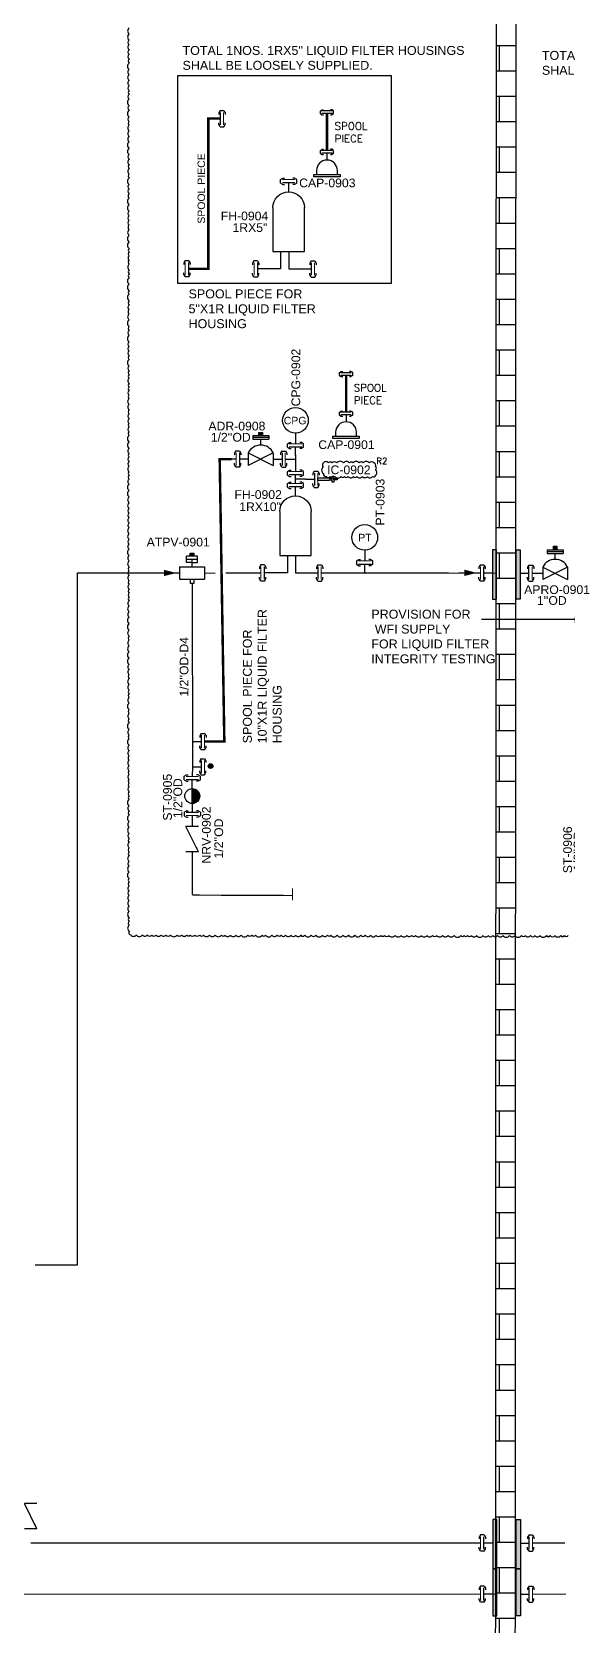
# Model space of a CAD drawing. Header units: millimetres. Extents: x -6754 to 5895, y -4820 to 1016.
# Drawn here: x -2798 to -2584, y -2009 to -1371 of the extents above; entities that cross this region are included whole.
import ezdxf
from ezdxf.enums import TextEntityAlignment as Align

# ---------------------------------------------------------------- set-up
doc = ezdxf.new("R2010")
doc.units = ezdxf.units.MM
doc.linetypes.add('ACAD_ISO04W100', pattern=[30.5, 24, -3, 0.5, -3])
doc.linetypes.add('HIDDEN', pattern=[0.375, 0.25, -0.125])
doc.layers.get('0').update_dxf_attribs({"linetype": 'CONTINUOUS'})
for name, color, linetype in [('E---INDID-TEXT-25-35', 2, 'CONTINUOUS'), ('P---PEQID------', 7, 'CONTINUOUS'), ('P---PFLGD------', 7, 'CONTINUOUS'), ('P---PFLTD-TEXT-25-35', 2, 'CONTINUOUS'), ('P---PLINB-CA003', 7, 'CONTINUOUS'), ('P---PLINB-CON003', 7, 'CONTINUOUS'), ('P---PLINB-DRH003', 7, 'CONTINUOUS'), ('P---PLINB-DRH065', 7, 'CONTINUOUS'), ('P---PLINB-DRH067', 7, 'CONTINUOUS'), ('P---PLINB-DROD024', 7, 'CONTINUOUS'), ('P---PLINB-DROD026', 7, 'CONTINUOUS'), ('P---PLINB-P236', 7, 'CONTINUOUS'), ('P---PLINB-PRO012', 7, 'CONTINUOUS'), ('P---PLINB-VC008', 7, 'CONTINUOUS'), ('P---PLIND-TEXT-25-35', 2, 'CONTINUOUS'), ('P---PVLSD-TEXT-18-25', 3, 'CONTINUOUS'), ('P---STRND------', 7, 'CONTINUOUS'), ('P---STRND-TEXT-25-35', 2, 'CONTINUOUS'), ('P---TANKB-V09', 7, 'CONTINUOUS'), ('SHEET', 7, 'CONTINUOUS'), ('VALVE', 6, 'CONTINUOUS')]:
    doc.layers.add(name, color=color, linetype=linetype)
doc.styles.add('ROMANS', font='romans.shx')
doc.styles.add('ROMANT', font='romant.shx')
doc.styles.get("Standard").update_dxf_attribs({"font": 'arial.ttf'})
doc.dimstyles.new('ISO-25', dxfattribs={"dimtxt": 2.5, "dimasz": 2.5, "dimexe": 1.25, "dimexo": 0.625, "dimtad": 1, "dimdec": 4, "dimdsep": 46, "dimlunit": 6, "dimtxsty": 'STANDARD', "dimcen": 2.5, "dimadec": 0, "dimazin": 0, "dimtfac": 1, "dimtdec": 4, "dimtmove": 0, "dimatfit": 3, "dimfxl": 1, "dimtolj": 1, "dimtzin": 0, "dimarcsym": 0})
doc.dimstyles.get("Standard").update_dxf_attribs({"dimtxt": 2.5, "dimasz": 2.5, "dimexe": 1.25, "dimexo": 0.625, "dimtad": 1, "dimdec": 4, "dimdsep": 46, "dimlunit": 6, "dimtxsty": 'STANDARD', "dimcen": 2.5, "dimadec": 0, "dimazin": 0, "dimtfac": 1, "dimtdec": 4, "dimtmove": 0, "dimatfit": 3, "dimfxl": 1, "dimtolj": 1, "dimtzin": 0, "dimarcsym": 0})

# ---------------------------------------------------------------- blocks, each defined once
blk = doc.blocks.new('rgyjryjyfrjfhjgfgj')
at = {"color": 0, "linetype": 'ByBlock'}
for p, q in [((716.48, 396.87), (717.39, 397.41)), ((717.39, 397.41), (718.05, 397.41)), ((722.07, 397.41), (721.4, 397.41)), ((722.97, 396.87), (722.07, 397.41)), ((722.97, 395.42), (722.97, 396.87)), ((716.48, 395.42), (717.39, 394.88)), ((717.39, 394.88), (718.05, 394.88)), ((722.07, 394.88), (721.4, 394.88)), ((722.97, 395.42), (722.07, 394.88))]:
    blk.add_line(p, q, dxfattribs=at)
at = {"color": 6, "linetype": 'ByBlock'}
blk.add_line((719.73, 391.95), (719.73, 395.48), dxfattribs=at)
at = {"color": 1, "linetype": 'ByBlock', "lineweight": 15}
blk.add_lwpolyline([(717.23, 396.8), (722.23, 396.8)], dxfattribs=at)
at = {"color": 6, "linetype": 'ByBlock'}
blk.add_lwpolyline([(717.23, 395.48), (722.23, 395.48)], dxfattribs=at)
blk = doc.blocks.new('phi_158624437617')
at = {"color": 0, "linetype": 'ByBlock'}
blk.add_line((-3.24, 3.47), (-3.24, 4.92), dxfattribs=at)
blk.add_blockref('rgyjryjyfrjfhjgfgj', (-719.73, -391.95), dxfattribs=at)
at = {"flags": 1}
for p, rotation in [((0, 4.85), 90), ((0, 0), 270)]:
    blk.add_attdef('PHI_CONNECTIONPOINT', p, '', height=0.1, rotation=rotation, dxfattribs=at)
blk = doc.blocks.new('phi_158253411749')
at = {"color": 0, "linetype": 'ByBlock'}
for p, q in [((-5.27, 0), (-5.27, 14.69)), ((5.27, 14.69), (5.27, 0)), ((5.27, 0), (-5.27, 0))]:
    blk.add_line(p, q, dxfattribs=at)
blk.add_arc((0, 14.69), 5.27, 0, 180, dxfattribs=at)
at = {"flags": 1}
for p, rotation in [((0, 19.96), 90), ((0, 0), 270), ((3.7, 0), 270)]:
    blk.add_attdef('PHI_CONNECTIONPOINT', p, '', height=0.1, rotation=rotation, dxfattribs=at)
for tag, p in [('CODE', (10.48, 12.92)), ('SIZE1_PRAJ', (9.13, 8.87)), ('USER1', (11.27, 4.28))]:
    blk.add_attdef(tag, p, '', height=3.5)
blk = doc.blocks.new('phi_15825218758')
at = {"color": 0, "linetype": 'ByBlock'}
blk.add_line((-3.24, 3.47), (-3.24, 4.92), dxfattribs=at)
blk.add_blockref('rgyjryjyfrjfhjgfgj', (-719.73, -391.95), dxfattribs=at)
at = {"flags": 1}
for p, rotation in [((0, 4.85), 90), ((0, 0), 270)]:
    blk.add_attdef('PHI_CONNECTIONPOINT', p, '', height=0.1, rotation=rotation, dxfattribs=at)
blk = doc.blocks.new('icc')
at = {"color": 0, "linetype": 'ByBlock'}
for points in [[(258.86, 351.15), (259.47, 351.15), (259.47, 348.77), (258.86, 348.77)], [(253.08, 350.51), (257.85, 350.51), (257.85, 349.41), (253.08, 349.41)], [(258.86, 350.2), (257.85, 350.2), (257.85, 349.71), (258.86, 349.71)], [(259.47, 350.2), (260.84, 350.2), (260.84, 349.71), (259.47, 349.71)]]:
    blk.add_lwpolyline(points, close=True, dxfattribs=at)
blk = doc.blocks.new('phi_15578922970')
at = {"color": 0, "linetype": 'ByBlock'}
blk.add_blockref('icc', (-253.08, -349.96), dxfattribs=at)
at = {"ltscale": 10, "flags": 1}
blk.add_attdef('PHI_CONNECTIONPOINT', (0, 0), '', height=0.1, rotation=180, dxfattribs=at)
blk = doc.blocks.new('phi_15610374426')
at = {"color": 0, "linetype": 'ByBlock'}
for p, q in [((-4.18, 2.48), (-4.18, 0.93)), ((4.18, 0.93), (4.18, 2.48))]:
    blk.add_line(p, q, dxfattribs=at)
blk.add_lwpolyline([(-5.25, 0.93), (5.25, 0.93), (5.25, 0), (-5.25, 0)], close=True, dxfattribs=at)
blk.add_arc((0, 2.48), 4.18, 0, 180, dxfattribs=at)
at = {"flags": 1}
for p, rotation in [((0, 6.66), 90), ((0.1, 6.66), 90), ((0, 0), 270)]:
    blk.add_attdef('PHI_CONNECTIONPOINT', p, '', height=0.1, rotation=rotation, dxfattribs=at)
blk.add_attdef('P_NAME', (7.2, 5.04), '', height=3.2)
blk = doc.blocks.new('jkukukj')
for p, q in [((11306.73, 557.81), (11307.47, 558.26)), ((11306.73, 556.63), (11306.73, 557.81)), ((11306.73, 556.63), (11307.47, 556.19)), ((11307.47, 558.26), (11308.01, 558.26)), ((11308.01, 556.19), (11307.47, 556.19)), ((11311.3, 558.26), (11310.75, 558.26)), ((11311.3, 556.19), (11310.75, 556.19)), ((11312.04, 557.81), (11311.3, 558.26)), ((11312.04, 556.63), (11311.3, 556.19)), ((11312.04, 556.63), (11312.04, 557.81))]:
    blk.add_line(p, q)
at = {"layer": 'SHEET', "color": 6}
blk.add_line((11309.38, 556.68), (11309.38, 553.93), dxfattribs=at)
at = {"layer": 'SHEET', "color": 1}
blk.add_lwpolyline([(11307.34, 557.76), (11311.43, 557.76)], dxfattribs=at)
at = {"layer": 'SHEET', "color": 6}
blk.add_lwpolyline([(11307.34, 556.68), (11311.43, 556.68)], dxfattribs=at)
blk = doc.blocks.new('phi_15405372636')
at = {"color": 0, "linetype": 'ByBlock'}
blk.add_blockref('jkukukj', (-11309.38, -553.93), dxfattribs=at)
at = {"flags": 1}
for p, rotation in [((0, 3.83), 90), ((0, 0), 270)]:
    blk.add_attdef('PHI_CONNECTIONPOINT', p, '', height=0.1, rotation=rotation, dxfattribs=at)
blk = doc.blocks.new('ADV')
at = {"color": 6}
blk.add_arc((1709.4, 811.99), 5.59, 26.56505, 153.43495, dxfattribs=at)
at = {"layer": 'VALVE'}
for p, q in [((1706.18, 821.46), (1712.63, 821.46)), ((1706.18, 821.46), (1706.18, 819.98)), ((1706.18, 820.72), (1712.63, 820.72)), ((1706.18, 819.98), (1712.63, 819.98)), ((1709.4, 817.58), (1709.4, 819.98)), ((1712.63, 821.46), (1712.63, 819.98)), ((1704.4, 814.49), (1704.4, 809.49)), ((1714.4, 814.49), (1704.4, 809.49)), ((1704.4, 814.49), (1714.4, 809.49)), ((1714.4, 814.49), (1714.4, 809.49))]:
    blk.add_line(p, q, dxfattribs=at)
blk = doc.blocks.new('phi_15863337301')
at = {"color": 0, "linetype": 'ByBlock'}
blk.add_blockref('ADV', (-1709.4, -811.99), dxfattribs=at)
at = {"flags": 1}
blk.add_attdef('PHI_CONNECTIONPOINT', (-5, 0), '', height=0.1, rotation=180, dxfattribs=at)
for tag, p in [('PHI_INSERTPOINT', (0, 0)), ('PHI_CONNECTIONPOINT', (5, 0))]:
    blk.add_attdef(tag, p, '', height=0.1, dxfattribs=at)
for tag, p in [('PRJ_TAG_B', (-8.12, -5.93)), ('DNCALC', (-3.96, -9.44))]:
    blk.add_attdef(tag, p, '', height=2.5)
blk = doc.blocks.new('ST1')
at = {"linetype": 'ByBlock'}
h = blk.add_hatch(color=0, dxfattribs=at)
h.dxf.hatch_style = 1
h.paths.add_polyline_path([(289.45, -286.11), (289.45, -291.11, 0.414214), (291.95, -288.61, 0.414214)])
at = {"color": 0, "linetype": 'ByBlock'}
blk.add_line((289.45, -291.11), (289.45, -286.11), dxfattribs=at)
blk.add_circle((289.45, -288.61), 2.5, dxfattribs=at)
blk = doc.blocks.new('phi_15831288483')
at = {"color": 0, "linetype": 'ByBlock', "xscale": 1.2, "yscale": 1.2, "zscale": 1.2}
blk.add_blockref('ST1', (-347.34, 343.33), dxfattribs=at)
at = {"extrusion": (7.4988e-33, 1.22465e-16, -1), "flags": 1}
for tag, p, rotation in [('PHI_CONNECTIONPOINT', (0, -0.19), 90), ('PHI_CONNECTIONPOINT', (0, -6), 270), ('PHI_INSERTPOINT', (0, -6), 180)]:
    blk.add_attdef(tag, p, '', height=0.1, rotation=rotation, dxfattribs=at)
for tag, p in [('CODE', (4.53, -2.75)), ('DN1', (6.61, -7.4))]:
    blk.add_attdef(tag, p, '', height=3.5)
blk = doc.blocks.new('CPG 1')
at = {"color": 0, "linetype": 'ByBlock'}
blk.add_line((2154.07, -1067.18), (2154.07, -1071.45), dxfattribs=at)
blk.add_circle((2154.07, -1062.04), 5.14, dxfattribs=at)
blk.add_text('CPG', height=3, rotation=359.98786, dxfattribs=at).set_placement((2149.37, -1063.63))
blk = doc.blocks.new('phi_158252447930')
at = {"color": 0, "linetype": 'ByBlock'}
blk.add_blockref('CPG 1', (-2154.07, 1071.45), dxfattribs=at)
blk.add_attdef('PLANT_BMK', (1.5, 15.32), '', height=3.2, rotation=90)
at = {"flags": 1}
for tag in ['PHI_CONNECTIONPOINT', 'PHI_INSERTPOINT']:
    blk.add_attdef(tag, (0, 0), '', height=0.1, rotation=269.98786, dxfattribs=at)
blk = doc.blocks.new('phi_15863337230')
at = {"color": 0, "linetype": 'ByBlock'}
blk.add_blockref('ADV', (-1709.4, -811.99), dxfattribs=at)
at = {"flags": 1}
blk.add_attdef('PHI_CONNECTIONPOINT', (-5, 0), '', height=0.1, rotation=180, dxfattribs=at)
for tag, p in [('PHI_INSERTPOINT', (0, 0)), ('PHI_CONNECTIONPOINT', (5, 0))]:
    blk.add_attdef(tag, p, '', height=0.1, dxfattribs=at)
for tag, p in [('PRJ_TAG_B', (-8.12, -5.93)), ('DNCALC', (-3.96, -9.44))]:
    blk.add_attdef(tag, p, '', height=2.5)
blk = doc.blocks.new('phi_158253606254')
at = {"color": 0, "linetype": 'ByBlock'}
blk.add_line((0, 4.27), (0, 0), dxfattribs=at)
blk.add_circle((0, 9.41), 5.14, dxfattribs=at)
blk.add_text('PT', height=3, rotation=359.98786, dxfattribs=at).set_placement((-2.61, 7.83))
blk.add_attdef('PLANT_BMK', (1.5, 15.32), '', height=3.2, rotation=90)
at = {"flags": 1}
for tag in ['PHI_CONNECTIONPOINT', 'PHI_INSERTPOINT']:
    blk.add_attdef(tag, (0, 0), '', height=0.1, rotation=269.98786, dxfattribs=at)
blk = doc.blocks.new('A$C73A0612B')
at = {"layer": 'VALVE'}
for p, q in [((0, 12.6), (0, 0)), ((25.3, 12.6), (25.3, 0))]:
    blk.add_line(p, q, dxfattribs=at)
at = {"color": 6}
blk.add_leader([(25.3, 12.6), (0, 0)], dimstyle='STANDARD', override={"dimasz": 5}, dxfattribs=at)
blk = doc.blocks.new('phi_15826258899')
at = {"color": 0, "linetype": 'ByBlock', "xscale": 0.4, "yscale": 0.4, "zscale": 0.4}
blk.add_blockref('A$C73A0612B', (-5.05, -2.53), dxfattribs=at)
at = {"flags": 1}
blk.add_attdef('PHI_CONNECTIONPOINT', (-5.05, 0), '', height=0.1, rotation=180, dxfattribs=at)
for tag, p in [('PHI_INSERTPOINT', (0, 0)), ('PHI_CONNECTIONPOINT', (5.05, 0))]:
    blk.add_attdef(tag, p, '', height=0.1, dxfattribs=at)
for tag, p in [('TAG_PRJ', (-5.8, -5.6)), ('CODE', (-3.82, -8.78)), ('DNCALC', (-3.82, -12.17))]:
    blk.add_attdef(tag, p, '', height=2.5)

msp = doc.modelspace()

# ---------------------------------------------------------------- hatches: boundary and pattern name
h = msp.add_hatch()
h.set_pattern_fill('AR-B816', color=44, scale=0.05)
h.set_pattern_definition([(0, (-3251.266, -1741.792), (0, 10.16), []), (90, (-3251.266, -1741.792), (-10.16, 10.16), [10.16, -10.16])])
h.paths.add_polyline_path([(-2604.44, -1007.98), (-2612.24, -1007.98), (-2612.79, -2153.18), (-2604.99, -2153.18)])
h = msp.add_hatch(color=1)
h.dxf.hatch_style = 1
h.paths.add_polyline_path([(-2707.52, -1532.23), (-2706.07, -1532.23), (-2706.07, -1530.99), (-2707.52, -1530.99)])
h = msp.add_hatch(color=1)
h.dxf.hatch_style = 1
h.paths.add_polyline_path([(-2735.02, -1580.59), (-2733.57, -1580.59), (-2733.57, -1579.35), (-2735.02, -1579.35)])
h = msp.add_hatch(color=256)
h.dxf.hatch_style = 1
h.paths.add_polyline_path([(-2612.32, -1578.01), (-2613.95, -1578.01), (-2613.95, -1597.77), (-2612.32, -1597.77)])
h = msp.add_hatch(color=256)
h.dxf.hatch_style = 1
h.paths.add_polyline_path([(-2602.89, -1578.01), (-2604.52, -1578.01), (-2604.52, -1597.77), (-2602.89, -1597.77)])
h = msp.add_hatch(color=1)
h.dxf.hatch_style = 1
h.paths.add_polyline_path([(-2589.49, -1577.98), (-2588.25, -1577.98), (-2588.25, -1576.53), (-2589.49, -1576.53)])
h = msp.add_hatch(color=256)
h.dxf.hatch_style = 1
h.paths.add_polyline_path([(-2727.87, -1664.65, 1), (-2725.96, -1664.65, 1)])
h = msp.add_hatch(color=256)
h.dxf.hatch_style = 1
h.paths.add_polyline_path([(-2612.24, -1966.34), (-2613.87, -1966.34), (-2613.87, -1986.1), (-2612.24, -1986.1)])
h = msp.add_hatch(color=256)
h.dxf.hatch_style = 1
h.paths.add_polyline_path([(-2602.82, -1966.34), (-2604.44, -1966.34), (-2604.44, -1986.1), (-2602.82, -1986.1)])
h = msp.add_hatch(color=256)
h.dxf.hatch_style = 1
h.paths.add_polyline_path([(-2612.24, -1986.1), (-2613.87, -1986.1), (-2613.87, -2005), (-2612.24, -2005)])
h = msp.add_hatch(color=256)
h.dxf.hatch_style = 1
h.paths.add_polyline_path([(-2602.82, -1986.1), (-2604.44, -1986.1), (-2604.44, -2005), (-2602.82, -2005)])

# ---------------------------------------------------------------- linework, layer by layer
for p, q in [((-2723.06, -1402.08), (-2721.6, -1402.08)), ((-2698.85, -1458.58), (-2698.85, -1465.54)), ((-2695.59, -1458.58), (-2695.59, -1465.54)), ((-2698.85, -1465.54), (-2704.6, -1465.54)), ((-2695.59, -1465.54), (-2686.58, -1465.54)), ((-2696.14, -1580.33), (-2696.14, -1587.3)), ((-2692.88, -1580.33), (-2692.88, -1587.3)), ((-2696.14, -1587.3), (-2701.89, -1587.3)), ((-2692.88, -1587.3), (-2683.87, -1587.3))]:
    msp.add_line(p, q)
at = {"color": 6}
for p, q in [((-2716.65, -1541.69), (-2718.43, -1541.69)), ((-2696.94, -1541.69), (-2692.88, -1541.69)), ((-2692.88, -1539.97), (-2692.88, -1546.68)), ((-2688.83, -1549.76), (-2692.88, -1549.76)), ((-2734.29, -1583.08), (-2734.29, -1581.83))]:
    msp.add_line(p, q, dxfattribs=at)
at = {"color": 0, "linetype": 'ByBlock'}
msp.add_line((-2715.26, -1538.45), (-2716.72, -1538.45), dxfattribs=at)
at = {"color": 44}
msp.add_lwpolyline([(-2604.44, -1007.98), (-2604.99, -2153.18), (-2612.79, -2153.18), (-2612.24, -1007.98)], close=True, dxfattribs=at)
at = {"color": 1}
msp.add_lwpolyline([(-2759.5, -1369.04, 0.520567), (-2759.5, -1371.47, 0.520567), (-2759.5, -1373.91, 0.520567), (-2759.5, -1375.71, 0.520567), (-2759.5, -1377.72, 0.520567), (-2759.5, -1379.64, 0.520567), (-2759.5, -1381.43, 0.520567), (-2759.5, -1383.09, 0.520567), (-2759.5, -1385.67, 0.520567), (-2759.5, -1387.71, 0.520567), (-2759.5, -1390.02, 0.520567), (-2759.5, -1392.19, 0.520567), (-2759.5, -1394.09, 0.520567), (-2759.5, -1395.67, 0.520567), (-2759.5, -1397.51, 0.520567), (-2759.5, -1400.11, 0.520567), (-2759.5, -1402.02, 0.520567), (-2759.5, -1404.61, 0.520567), (-2759.5, -1406.47, 0.520567), (-2759.5, -1408.02, 0.520567), (-2759.5, -1410.26, 0.520567), (-2759.5, -1412.47, 0.520567), (-2759.5, -1414.67, 0.520567), (-2759.5, -1417.22, 0.520567), (-2759.5, -1419.75, 0.520567), (-2759.5, -1421.64, 0.520567), (-2759.5, -1423.73, 0.520567), (-2759.5, -1425.39, 0.520567), (-2759.5, -1427.55, 0.520567), (-2759.5, -1429.16, 0.520567), (-2759.5, -1431.69, 0.520567), (-2759.5, -1433.48, 0.520567), (-2759.5, -1435.41, 0.520567), (-2759.5, -1437.19, 0.520567), (-2759.5, -1439.82, 0.520567), (-2759.5, -1442.42, 0.520567), (-2759.5, -1444.27, 0.520567), (-2759.5, -1446.16, 0.520567), (-2759.5, -1448.06, 0.520567), (-2759.5, -1449.81, 0.520567), (-2759.5, -1452.15, 0.520567), (-2759.5, -1454.75, 0.520567), (-2759.5, -1457.39, 0.520567), (-2759.5, -1458.75, 0.520567), (-2759.5, -1460.31, 0.520567), (-2759.5, -1462.08, 0.520567), (-2759.5, -1463.65, 0.520567), (-2759.5, -1465.93, 0.520567), (-2759.5, -1467.49, 0.520567), (-2759.5, -1469.08, 0.520567), (-2759.5, -1471.62, 0.520567), (-2759.5, -1474.23, 0.520567), (-2759.5, -1475.63, 0.520567), (-2759.5, -1478.27, 0.520567), (-2759.5, -1480, 0.520567), (-2759.5, -1481.84, 0.520567), (-2759.5, -1483.58, 0.520567), (-2759.5, -1485.93, 0.520567), (-2759.5, -1488.57, 0.520567), (-2759.5, -1490.17, 0.520567), (-2759.5, -1492.09, 0.520567), (-2759.5, -1494.7, 0.520567), (-2759.5, -1496.57, 0.520567), (-2759.5, -1498.37, 0.520567), (-2759.5, -1500.19, 0.520567), (-2759.5, -1501.84, 0.520567), (-2759.5, -1504.37, 0.520567), (-2759.5, -1506.21, 0.520567), (-2759.5, -1507.88, 0.520567), (-2759.5, -1509.33, 0.520567), (-2759.5, -1511.32, 0.520567), (-2759.5, -1512.88, 0.520567), (-2759.5, -1514.29, 0.520567), (-2759.5, -1516.09, 0.520567), (-2759.5, -1517.43, 0.520567), (-2759.5, -1519.83, 0.520567), (-2759.5, -1521.89, 0.520567), (-2759.5, -1523.61, 0.520567), (-2759.5, -1525.5, 0.520567), (-2759.5, -1527.44, 0.520567), (-2759.5, -1528.89, 0.520567), (-2759.5, -1530.74, 0.520567), (-2759.5, -1532.24, 0.520567), (-2759.5, -1534.84, 0.520567), (-2759.5, -1537.4, 0.520567), (-2759.5, -1539.44, 0.520567), (-2759.5, -1540.8, 0.520567), (-2759.5, -1542.74, 0.520567), (-2759.5, -1544.55, 0.520567), (-2759.5, -1546.82, 0.520567), (-2759.5, -1548.15, 0.520567), (-2759.5, -1549.76, 0.520567), (-2759.5, -1551.73, 0.520567), (-2759.5, -1554.25, 0.520567), (-2759.5, -1556.79, 0.520567), (-2759.5, -1559.17, 0.520567), (-2759.5, -1561.51, 0.520567), (-2759.5, -1563.32, 0.520567), (-2759.5, -1565.14, 0.520567), (-2759.5, -1567.29, 0.520567), (-2759.5, -1569.15, 0.520567), (-2759.5, -1571.56, 0.520567), (-2759.5, -1573.92, 0.520567), (-2759.5, -1575.72, 0.520567), (-2759.5, -1577.76, 0.520567), (-2759.5, -1580.29, 0.520567), (-2759.5, -1582.43, 0.520567), (-2759.5, -1584.86, 0.520567), (-2759.5, -1586.46, 0.520567), (-2759.5, -1588.28, 0.520567), (-2759.5, -1590.25, 0.520567), (-2759.5, -1591.9, 0.520567), (-2759.5, -1593.7, 0.520567), (-2759.5, -1595.38, 0.520567), (-2759.5, -1596.89, 0.520567), (-2759.5, -1598.39, 0.520567), (-2759.5, -1600.49, 0.520567), (-2759.5, -1602.84, 0.520567), (-2759.5, -1605.03, 0.520567), (-2759.5, -1607.6, 0.520567), (-2759.5, -1610.22, 0.520567), (-2759.5, -1612.58, 0.520567), (-2759.5, -1614.25, 0.520567), (-2759.5, -1616.45, 0.520567), (-2759.5, -1618.89, 0.520567), (-2759.5, -1621.47, 0.520567), (-2759.5, -1623.96, 0.520567), (-2759.5, -1625.92, 0.520567), (-2759.5, -1627.9, 0.520567), (-2759.5, -1629.63, 0.520567), (-2759.5, -1632.01, 0.520567), (-2759.5, -1634.24, 0.520567), (-2759.5, -1635.61, 0.520567), (-2759.5, -1637.2, 0.520567), (-2759.5, -1639.42, 0.520567), (-2759.5, -1641.92, 0.520567), (-2759.5, -1643.63, 0.520567), (-2759.5, -1645.65, 0.520567), (-2759.5, -1647.33, 0.520567), (-2759.5, -1649.97, 0.520567), (-2759.5, -1652.23, 0.520567), (-2759.5, -1653.71, 0.520567), (-2759.5, -1656.3, 0.520567), (-2759.5, -1658.43, 0.520567), (-2759.5, -1660.49, 0.520567), (-2759.5, -1662.24, 0.520567), (-2759.5, -1664.47, 0.520567), (-2759.5, -1666.49, 0.520567), (-2759.5, -1668.03, 0.520567), (-2759.5, -1669.97, 0.520567), (-2759.5, -1671.48, 0.520567), (-2759.5, -1672.96, 0.520567), (-2759.5, -1674.87, 0.520567), (-2759.5, -1676.6, 0.520567), (-2759.5, -1677.94, 0.520567), (-2759.5, -1680.55, 0.520567), (-2759.5, -1682.57, 0.520567), (-2759.5, -1684.28, 0.520567), (-2759.5, -1686.87, 0.520567), (-2759.5, -1689.16, 0.520567), (-2759.5, -1691.61, 0.520567), (-2759.5, -1693.56, 0.520567), (-2759.5, -1695.2, 0.520567), (-2759.5, -1697.32, 0.520567), (-2759.5, -1699.02, 0.520567), (-2759.5, -1700.52, 0.520567), (-2759.5, -1702.84, 0.520567), (-2759.5, -1704.64, 0.520567), (-2759.5, -1707.08, 0.520567), (-2759.5, -1709.64, 0.520567), (-2759.5, -1711.03, 0.520567), (-2759.5, -1712.65, 0.520567), (-2759.5, -1714.66, 0.520567), (-2759.5, -1716.47, 0.520567), (-2759.5, -1718.51, 0.520567), (-2759.5, -1720.67, 0.520567), (-2759.5, -1722.89, 0.520567), (-2759.5, -1725.33, 0.520567), (-2759.5, -1726.84, 0.520567), (-2759.5, -1728.41, 0.520567), (-2759.5, -1730.75, 0.520567), (-2758.86, -1732.27, 0.520567), (-2756.67, -1732.28, 0.520567), (-2754.22, -1732.28, 0.520567), (-2752.25, -1732.28, 0.520567), (-2750.39, -1732.29, 0.520567), (-2748.79, -1732.29, 0.520567), (-2746.73, -1732.29, 0.520567), (-2744.76, -1732.29, 0.520567), (-2742.88, -1732.3, 0.520567), (-2740.29, -1732.3, 0.520567), (-2738.48, -1732.3, 0.520567), (-2736.46, -1732.31, 0.520567), (-2735.09, -1732.31, 0.520567), (-2733.2, -1732.31, 0.520567), (-2731.26, -1732.31, 0.520567), (-2729.72, -1732.32, 0.520567), (-2727.32, -1732.32, 0.520567), (-2725.06, -1732.32, 0.520567), (-2722.56, -1732.33, 0.520567), (-2721.11, -1732.33, 0.520567), (-2718.97, -1732.33, 0.520567), (-2716.66, -1732.34, 0.520567), (-2714.69, -1732.34, 0.520567), (-2712.03, -1732.34, 0.520567), (-2710.35, -1732.34, 0.520567), (-2708.87, -1732.35, 0.520567), (-2706.31, -1732.35, 0.520567), (-2704.83, -1732.35, 0.520567), (-2702.34, -1732.36, 0.520567), (-2700.23, -1732.36, 0.520567), (-2698.62, -1732.36, 0.520567), (-2696.85, -1732.36, 0.520567), (-2694.71, -1732.37, 0.520567), (-2692.77, -1732.37, 0.520567), (-2690.77, -1732.37, 0.520567), (-2689.14, -1732.38, 0.520567), (-2686.57, -1732.38, 0.520567), (-2684.67, -1732.38, 0.520567), (-2682.12, -1732.39, 0.520567), (-2680.1, -1732.39, 0.520567), (-2678.63, -1732.39, 0.520567), (-2676.22, -1732.39, 0.520567), (-2673.81, -1732.4, 0.520567), (-2671.68, -1732.4, 0.520567), (-2669.08, -1732.4, 0.520567), (-2666.77, -1732.41, 0.520567), (-2664.94, -1732.41, 0.520567), (-2662.82, -1732.41, 0.520567), (-2660.6, -1732.42, 0.520567), (-2658.72, -1732.42, 0.520567), (-2657.26, -1732.42, 0.520567), (-2655.42, -1732.42, 0.520567), (-2652.95, -1732.43, 0.520567), (-2650.63, -1732.43, 0.520567), (-2648.29, -1732.43, 0.520567), (-2646.34, -1732.44, 0.520567), (-2644.75, -1732.44, 0.520567), (-2642.45, -1732.44, 0.520567), (-2640.23, -1732.45, 0.520567), (-2638.01, -1732.45, 0.520567), (-2636.3, -1732.45, 0.520567), (-2634, -1732.46, 0.520567), (-2631.71, -1732.46, 0.520567), (-2629.34, -1732.46, 0.520567), (-2626.69, -1732.47, 0.520567), (-2625.34, -1732.47, 0.520567), (-2624, -1732.47, 0.520567), (-2622.42, -1732.47, 0.520567), (-2620.31, -1732.48, 0.520567), (-2617.73, -1732.48, 0.520567), (-2615.67, -1732.48, 0.520567), (-2613.82, -1732.48, 0.520567), (-2611.96, -1732.49, 0.520567), (-2609.77, -1732.49, 0.520567), (-2607.16, -1732.49, 0.520567), (-2605, -1732.5, 0.520567), (-2602.4, -1732.5, 0.520567), (-2600.77, -1732.5, 0.520567), (-2598.82, -1732.51, 0.520567), (-2596.91, -1732.51, 0.520567), (-2594.94, -1732.51, 0.520567), (-2592.41, -1732.52, 0.520567), (-2590.84, -1732.52, 0.520567), (-2588.91, -1732.52, 0.520567), (-2586.63, -1732.52, 0.520567), (-2585.08, -1732.53, 0.520567), (-2583.66, -1732.53, 0.520567)], format="xyb", dxfattribs=at)
for points in [[(-2739.99, -1388), (-2654.51, -1388), (-2654.51, -1471.34), (-2739.99, -1471.34)], [(-2612.32, -1597.77), (-2612.32, -1578.01), (-2613.95, -1578.01), (-2613.95, -1597.77)], [(-2604.52, -1597.77), (-2604.52, -1578.01), (-2602.89, -1578.01), (-2602.89, -1597.77)], [(-2612.24, -1986.1), (-2612.24, -1966.34), (-2613.87, -1966.34), (-2613.87, -1986.1)], [(-2604.44, -1986.1), (-2604.44, -1966.34), (-2602.82, -1966.34), (-2602.82, -1986.1)], [(-2612.24, -2005), (-2612.24, -1986.1), (-2613.87, -1986.1), (-2613.87, -2005)], [(-2604.44, -2005), (-2604.44, -1986.1), (-2602.82, -1986.1), (-2602.82, -2005)]]:
    msp.add_lwpolyline(points, close=True)
at = {"linetype": 'HIDDEN', "ltscale": 20, "const_width": 1}
for points in [[(-2680.27, -1418.11), (-2680.27, -1403.35)], [(-2722.99, -1405.32), (-2727.8, -1405.32), (-2727.8, -1465.47), (-2735.69, -1465.47)], [(-2672.61, -1522.94), (-2672.61, -1508.18)], [(-2718.43, -1541.69), (-2723.24, -1541.69), (-2721.38, -1654.8), (-2729.27, -1654.8)]]:
    msp.add_lwpolyline(points, dxfattribs=at)
at = {"color": 1}
for points in [[(-2706.07, -1530.99), (-2706.07, -1532.23), (-2707.52, -1532.23), (-2707.52, -1530.99)], [(-2733.57, -1579.35), (-2733.57, -1580.59), (-2735.02, -1580.59), (-2735.02, -1579.35)], [(-2589.49, -1576.53), (-2588.25, -1576.53), (-2588.25, -1577.98), (-2589.49, -1577.98)]]:
    msp.add_lwpolyline(points, close=True, dxfattribs=at)
msp.add_lwpolyline([(-2681.72, -1543.25, 0.520567), (-2681.72, -1544.82, 0.520567), (-2681.72, -1547.45, 0.520567), (-2680.54, -1548.65, 0.520567), (-2678.93, -1548.65, 0.520567), (-2677.07, -1548.65, 0.520567), (-2674.63, -1548.65, 0.520567), (-2673.27, -1548.65, 0.520567), (-2671.73, -1548.65, 0.520567), (-2669.74, -1548.65, 0.520567), (-2668.29, -1548.65, 0.520567), (-2666.04, -1548.65, 0.520567), (-2664.08, -1548.65, 0.520567), (-2662.06, -1548.65, 0.520567), (-2660.81, -1548.16, 0.520567), (-2660.81, -1546.06, 0.520567), (-2660.81, -1544.66, 0.520567), (-2661.48, -1543.25, 0.520567), (-2663.34, -1543.25, 0.520567), (-2665.79, -1543.25, 0.520567), (-2667.38, -1543.25, 0.520567), (-2669.81, -1543.25, 0.520567), (-2671.24, -1543.25, 0.520567), (-2673.63, -1543.25, 0.520567), (-2676.29, -1543.25, 0.520567), (-2678.2, -1543.25, 0.520567), (-2679.63, -1543.25, 0.520567)], format="xyb", close=True, dxfattribs=at)
at = {"const_width": 0.5}
msp.add_lwpolyline([(-2694.09, -1713.58), (-2694.09, -1718.41)], dxfattribs=at)
msp.add_circle((-2726.91, -1664.65), 0.952)
at = {"layer": 'P---PLINB-CON003', "color": 230, "linetype": 'ACAD_ISO04W100', "const_width": 0.5}
for points in [[(-2613.95, -1587.36), (-2612.32, -1587.36)], [(-2734.26, -1716.3), (-2694.09, -1716.46)], [(-2798.93, -1975.79), (-2780.68, -1975.79)], [(-2780.68, -1975.79), (-2699.23, -1975.79)], [(-2699.23, -1975.79), (-2632.42, -1975.79)], [(-2632.42, -1975.79), (-2618.73, -1975.79)], [(-2597.96, -1975.79), (-2584.92, -1975.79)]]:
    msp.add_lwpolyline(points, dxfattribs=at)
at = {"layer": 'P---PLINB-DRH003', "color": 240, "linetype": 'ACAD_ISO04W100', "const_width": 0.5}
for points in [[(-2997.93, -1996.26), (-2618.73, -1996.26)], [(-2613.87, -1996.26), (-2612.24, -1996.26)], [(-2597.96, -1996.26), (-2584.54, -1996.26)]]:
    msp.add_lwpolyline(points, dxfattribs=at)
at = {"layer": 'P---PLINB-DRH065', "color": 7, "linetype": 'Continuous', "ltscale": 0.1}
msp.add_lwpolyline([(-2734.21, -1673.83), (-2734.21, -1679.64)], dxfattribs=at)
at = {"layer": 'P---PLINB-DRH067', "color": 7, "linetype": 'Continuous', "ltscale": 0.1}
for points in [[(-2734.29, -1591.48), (-2734.19, -1664.91)], [(-2734.19, -1664.91), (-2734.21, -1668.78)], [(-2734.21, -1684.49), (-2734.21, -1688.83)], [(-2734.21, -1698.93), (-2734.21, -1716.02)]]:
    msp.add_lwpolyline(points, dxfattribs=at)
at = {"layer": 'P---PLINB-PRO012', "color": 4, "linetype": 'Continuous', "ltscale": 0.1}
for p, q in [((-2780.24, -1864.37), (-2780.24, -1587.25)), ((-2618.8, -1587.36), (-2627.64, -1587.36)), ((-2598.04, -1587.36), (-2596.26, -1587.36))]:
    msp.add_line(p, q, dxfattribs=at)
for points in [[(-2780.24, -1587.25), (-2739.29, -1587.26)], [(-2729.29, -1587.31), (-2725.09, -1587.3)], [(-2720.82, -1587.3), (-2706.75, -1587.3)], [(-2682.55, -1587.3), (-2679.22, -1587.3)], [(-2679.22, -1587.3), (-2631.65, -1587.3)], [(-2665.41, -1587.3), (-2664.81, -1587.31)], [(-2644.5, -1587.26), (-2637.64, -1587.26)], [(-2644.5, -1587.26), (-2618.8, -1587.34)], [(-2598.04, -1587.36), (-2593.87, -1587.36)], [(-2797.09, -1864.36), (-2780.24, -1864.37)]]:
    msp.add_lwpolyline(points, dxfattribs=at)
at = {"layer": 'P---PLINB-PRO012', "color": 4, "linetype": 'ByBlock'}
for points in [[(-2740.54, -1587.31), (-2745.54, -1588.55), (-2745.54, -1586.05)], [(-2620.2, -1587.26), (-2625.2, -1588.49), (-2625.19, -1585.99)]]:
    msp.add_solid(points, dxfattribs=at)
at = {"layer": 'VALVE', "color": 6}
for p, q in [((-2732.11, -1580.59), (-2736.48, -1580.59)), ((-2736.48, -1583.08), (-2736.48, -1580.59)), ((-2736.48, -1581.83), (-2732.11, -1581.83)), ((-2732.11, -1583.08), (-2732.11, -1580.59)), ((-2734.29, -1583.08), (-2736.48, -1583.08)), ((-2734.29, -1584.81), (-2734.29, -1583.08)), ((-2734.29, -1583.08), (-2732.11, -1583.08))]:
    msp.add_line(p, q, dxfattribs=at)
at = {"layer": 'VALVE'}
for p, q in [((-2739.29, -1584.81), (-2739.29, -1589.81)), ((-2739.29, -1584.81), (-2729.29, -1584.81)), ((-2729.29, -1584.81), (-2729.29, -1589.81)), ((-2739.29, -1589.81), (-2729.29, -1589.81))]:
    msp.add_line(p, q, dxfattribs=at)
msp.add_lwpolyline([(-2734.98, -1589.81), (-2733.6, -1589.81), (-2733.6, -1591.48), (-2734.98, -1591.48)], close=True, dxfattribs=at)

# ---------------------------------------------------------------- block references
at = {"color": 0, "linetype": 'ByBlock', "rotation": 270}
msp.add_blockref('rgyjryjyfrjfhjgfgj', (-3118.47, -685.59), dxfattribs=at)
at = {"color": 0, "linetype": 'ByBlock', "xscale": -1, "rotation": 90}
msp.add_blockref('rgyjryjyfrjfhjgfgj', (-2319.85, -821.96), dxfattribs=at)
at = {"layer": 'P---PEQID------'}
msp.add_blockref('phi_15578922970', (-2683.97, -1549.76), dxfattribs=at)
at = {"layer": 'P---PFLGD------', "rotation": 270}
msp.add_blockref('phi_15825218758', (-2688.83, -1549.76), dxfattribs=at)
at = {"layer": 'P---PLINB-CA003', "xscale": -1}
for p in [(-2695.59, -1434.63), (-2692.88, -1540.44), (-2692.88, -1551.53), (-2692.88, -1556.38)]:
    msp.add_blockref('phi_15825218758', p, dxfattribs=at)
at = {"layer": 'P---PLINB-CA003'}
ref = msp.add_blockref('phi_158252447930', (-2692.88, -1535.58), dxfattribs=at)
ref.add_attrib('PLANT_BMK', 'CPG-0902', (-2691, -1520.58), dxfattribs={"layer": 'E---INDID-TEXT-25-35', "color": 7, "height": 3.5, "rotation": 90})
at = {"layer": 'P---PLINB-CON003', "rotation": 90.00000000000001}
msp.add_blockref('phi_158624437617', (-2613.87, -1975.79), dxfattribs=at)
at = {"layer": 'P---PLINB-CON003', "xscale": -1, "rotation": 270}
msp.add_blockref('phi_158624437617', (-2602.82, -1975.79), dxfattribs=at)
at = {"layer": 'P---PLINB-DRH003', "rotation": 90.00000000000001}
msp.add_blockref('phi_158624437617', (-2613.87, -1996.26), dxfattribs=at)
at = {"layer": 'P---PLINB-DRH003', "xscale": -1, "rotation": 270}
msp.add_blockref('phi_158624437617', (-2602.82, -1996.26), dxfattribs=at)
at = {"layer": 'P---PLINB-DRH065'}
ref = msp.add_blockref('phi_15831288483', (-2734.21, -1673.64), dxfattribs=at)
ref.add_attrib('DN1', "1/2''OD", (-2738.26, -1685.5), dxfattribs={"layer": 'P---PFLTD-TEXT-25-35', "color": 7, "height": 3.5, "rotation": 90})
ref.add_attrib('CODE', 'ST-0905', (-2742.4, -1686.48), dxfattribs={"layer": 'P---PFLTD-TEXT-25-35', "color": 7, "height": 3.5, "rotation": 90})
at = {"layer": 'P---PLINB-DRH065', "rotation": 180}
msp.add_blockref('phi_15825218758', (-2734.21, -1679.64), dxfattribs=at)
at = {"layer": 'P---PLINB-DRH065'}
ref = msp.add_blockref('phi_15831288483', (-2573.95, -1694.7), dxfattribs=at)
ref.add_attrib('DN1', "1/2''OD", (-2577.99, -1706.56), dxfattribs={"layer": 'P---PFLTD-TEXT-25-35', "color": 7, "height": 3.5, "rotation": 90})
ref.add_attrib('CODE', 'ST-0906', (-2582.14, -1707.54), dxfattribs={"layer": 'P---PFLTD-TEXT-25-35', "color": 7, "height": 3.5, "rotation": 90})
at = {"layer": 'P---PLINB-DRH067', "rotation": 270}
msp.add_blockref('phi_15825218758', (-2734.19, -1664.91), dxfattribs=at)
at = {"layer": 'P---PLINB-DRH067', "xscale": -1}
msp.add_blockref('phi_15825218758', (-2734.21, -1673.64), dxfattribs=at)
at = {"layer": 'P---PLINB-DRH067'}
ref = msp.add_blockref('phi_15826258899', (-2734.21, -1693.88), dxfattribs=dict(at, rotation=269.9999999999999))
ref.add_attrib('CODE', 'NRV-0902', dxfattribs={"layer": 'P---PVLSD-TEXT-18-25', "color": 7, "height": 3.5, "rotation": 90}).set_placement((-2730.32, -1680.84), align=Align.TOP_RIGHT)
ref.add_attrib('DNCALC', "1/2''OD", dxfattribs={"layer": 'P---PVLSD-TEXT-18-25', "color": 7, "height": 3.5, "rotation": 90}).set_placement((-2725.37, -1685.65), align=Align.TOP_RIGHT)
at = {"layer": 'P---PLINB-DROD024', "rotation": 270}
msp.add_blockref('phi_15825218758', (-2701.8, -1541.69), dxfattribs=at)
at = {"layer": 'P---PLINB-DROD026', "xscale": -1, "rotation": 90}
msp.add_blockref('phi_15825218758', (-2732.16, -1465.47), dxfattribs=at)
at = {"layer": 'P---PLINB-DROD026', "rotation": 270}
msp.add_blockref('phi_15825218758', (-2734.13, -1654.8), dxfattribs=at)
at = {"layer": 'P---PLINB-P236'}
ref = msp.add_blockref('phi_15826258899', (-2798.93, -1965.01), dxfattribs=dict(at, rotation=269.9999999999999))
ref.add_attrib('CODE', 'NRV-0205', dxfattribs={"layer": 'P---PVLSD-TEXT-18-25', "color": 7, "height": 3.5, "rotation": 90}).set_placement((-2810.3, -1951.21), align=Align.TOP_RIGHT)
ref.add_attrib('DNCALC', "1/2''OD", dxfattribs={"layer": 'P---PVLSD-TEXT-18-25', "color": 7, "height": 3.5, "rotation": 90}).set_placement((-2806.28, -1956.77), align=Align.TOP_RIGHT)
at = {"layer": 'P---PLINB-PRO012', "xscale": -1}
for name, p, rotation in [('phi_15825218758', (-2704.6, -1465.54), 90), ('phi_15825218758', (-2701.89, -1587.3), 90), ('phi_158624437617', (-2602.89, -1587.36), 270)]:
    msp.add_blockref(name, p, dxfattribs=dict(at, rotation=rotation))
at = {"layer": 'P---PLINB-PRO012'}
for name, p, rotation in [('phi_15825218758', (-2690.12, -1465.54), 270), ('phi_15825218758', (-2687.41, -1587.3), 270), ('phi_158624437617', (-2613.95, -1587.36), 90.00000000000001)]:
    msp.add_blockref(name, p, dxfattribs=dict(at, rotation=rotation))
ref = msp.add_blockref('phi_158253606254', (-2665.13, -1582.45), dxfattribs=at)
ref.add_attrib('PLANT_BMK', 'PT-0903', (-2657.24, -1568.3), dxfattribs={"layer": 'E---INDID-TEXT-25-35', "color": 7, "height": 3.5, "rotation": 90})
msp.add_blockref('phi_15825218758', (-2665.13, -1587.3), dxfattribs=at)
at = {"layer": 'P---PLINB-VC008', "extrusion": (2.37794e-29, -1.22465e-16, -1)}
for p in [(2680.27, -1406.1), (2680.27, -1421.94), (2672.61, -1510.93), (2672.61, -1526.77)]:
    msp.add_blockref('phi_15405372636', p, dxfattribs=at)
at = {"layer": 'P---PLINB-VC008'}
for p in [(-2680.27, -1428.6), (-2672.61, -1533.43)]:
    msp.add_blockref('phi_15610374426', p, dxfattribs=at)
at = {"layer": 'P---STRND------'}
ref = msp.add_blockref('phi_158253411749', (-2695.59, -1458.58), dxfattribs=dict(at, xscale=-1.2, yscale=1.2, zscale=1.2))
ref.add_attrib('USER1', '1RX5"', (-2718.11, -1450.72), dxfattribs={"layer": 'P---STRND-TEXT-25-35', "color": 7, "height": 3.5})
ref.add_attrib('CODE', 'FH-0904', (-2722.82, -1446.07), dxfattribs={"layer": 'P---STRND-TEXT-25-35', "color": 7, "height": 3.5})
ref = msp.add_blockref('phi_158253411749', (-2692.88, -1580.33), dxfattribs=dict(at, xscale=-1.2, yscale=1.2, zscale=1.2))
ref.add_attrib('USER1', '1RX10"', (-2715.4, -1562.52), dxfattribs={"layer": 'P---STRND-TEXT-25-35', "color": 7, "height": 3.5})
ref.add_attrib('CODE', 'FH-0902', (-2717.35, -1557.64), dxfattribs={"layer": 'P---STRND-TEXT-25-35', "color": 7, "height": 3.5})
at = {"layer": 'P---TANKB-V09', "extrusion": (2.46519e-32, -2.44929e-16, -1)}
ref = msp.add_blockref('phi_15863337301', (2706.8, -1541.69), dxfattribs=dict(at, xscale=-1, zscale=-1))
ref.add_attrib('DNCALC', "1/2''OD", (-2726.81, -1534.68), dxfattribs={"layer": 'P---PVLSD-TEXT-18-25', "color": 7, "height": 3.5})
ref.add_attrib('PRJ_TAG_B', 'ADR-0908', (-2727.76, -1530.21), dxfattribs={"layer": 'P---PVLSD-TEXT-18-25', "color": 7, "height": 3.5})
at = {"layer": 'P---TANKB-V09'}
ref = msp.add_blockref('phi_15863337230', (-2588.87, -1587.45), dxfattribs=at)
ref.add_attrib('DNCALC', "1''OD", (-2596.18, -1600.07), dxfattribs={"layer": 'P---PVLSD-TEXT-18-25', "color": 7, "height": 3.5})
ref.add_attrib('PRJ_TAG_B', 'APRO-0901', (-2601.28, -1595.73), dxfattribs={"layer": 'P---PVLSD-TEXT-18-25', "color": 7, "height": 3.5})

# ---------------------------------------------------------------- texts
for s, p in [('CAP-0903', (-2691.4, -1432.84)), ('CAP-0901', (-2683.74, -1537.66)), ('IC-0902', (-2680.2, -1547.74))]:
    msp.add_text(s, height=3.5).set_placement(p)
at = {"color": 1, "char_height": 3.5805, "width": 128.7372, "attachment_point": 1}
for s, insert in [('TOTAL 1NOS. 1RX5" LIQUID FILTER HOUSINGS \\PSHALL BE LOOSELY SUPPLIED.', (-2738.13, -1376.24)), ('TOTAL 1NOS. 1RX5" LIQUID FILTER HOUSINGS \\PSHALL BE LOOSELY SUPPLIED.', (-2594.19, -1378.23)), ('SPOOL PIECE FOR \\P5"X1R LIQUID FILTER \\PHOUSING ', (-2735.71, -1473.73)), ('PROVISION FOR\\P WFI SUPPLY \\PFOR LIQUID FILTER \\PINTEGRITY TESTING ', (-2662.51, -1602))]:
    msp.add_mtext(s, dxfattribs=dict(at, insert=insert))
at = {"attachment_point": 1}
for s, width, gutter_width, heights, insert, char_height, style in [('SPOOL\\PPIECE', 21.7116, 0.5, [-8], (-2677.19, -1406.81), 3, 'ROMANS'), ('SPOOL\\PPIECE', 21.7116, 0.5, [-8], (-2669.53, -1511.64), 3, 'ROMANS'), ('R2', 2.6741, 12.5, [-2.5], (-2660.48, -1541.17), 2.5, 'ROMANT')]:
    msp.add_mtext_dynamic_manual_height_columns(s, width=width, gutter_width=gutter_width, heights=heights, dxfattribs=dict(at, insert=insert, char_height=char_height, style=style))
at = {"insert": (-2732.1, -1447.4), "char_height": 3, "attachment_point": 1, "rotation": 90}
msp.add_mtext_dynamic_manual_height_columns('SPOOL PIECE', width=64.7794, gutter_width=0.5, heights=[-3.1], dxfattribs=at)
at = {"color": 1, "insert": (-2713.95, -1655.52), "char_height": 3.5805, "width": 61.9448, "attachment_point": 1, "rotation": 90}
msp.add_mtext('SPOOL PIECE FOR \\P10"X1R LIQUID FILTER \\PHOUSING ', dxfattribs=at)
at = {"insert": (-2739.27, -1636.82), "char_height": 3.5, "width": 11.4042, "attachment_point": 1, "rotation": 90}
msp.add_mtext("1/2''OD-D4", dxfattribs=at)
at = {"layer": 'P---PLIND-TEXT-25-35', "color": 7}
msp.add_text('ATPV-0901', height=3.5, dxfattribs=at).set_placement((-2752.48, -1576.68))

# ---------------------------------------------------------------- leaders
msp.add_leader([(-2574.01, -1605.99), (-2618.44, -1605.99)], dimstyle='ISO-25', override={"dimtxt": 3.5, "dimasz": 7, "dimexe": 1.4, "dimgap": 0.625, "dimtad": 0, "dimclrt": 2, "dimtix": 1})

doc.saveas('drawing.dxf')
